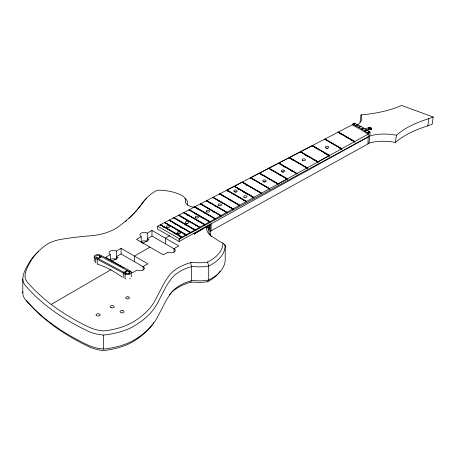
<?xml version="1.0" encoding="UTF-8"?>
<svg xmlns="http://www.w3.org/2000/svg" width="456" height="456" viewBox="0 0 456 456"><rect width="100%" height="100%" fill="white"/><g stroke="black" fill="none" stroke-linecap="round" stroke-linejoin="round"><path stroke-width="0.68" d="M194.495 234.441L194.535 233.033M211.037 230.821L211.236 223.782M209.845 231.483L367.969 143.931L368.277 133.414L364.652 130.946L366.487 129.863L363.894 128.199L361.836 129.418L361.648 128.934L363.489 127.948L360.861 126.437L358.798 127.691L358.558 127.167L360.4 126.175L357.823 124.841L355.851 126.107L355.617 125.662L357.458 124.676L355.024 123.565L353.047 124.881L352.921 124.459L354.774 123.462L354.118 123.183L352.277 124.169L352.933 124.448M366.168 130.524L368.59 129.225L368.636 127.674L371.053 127.919L371.56 128.546L371.321 129.248L371.56 128.546M371.332 128.928L371.053 129.436L371.503 128.752M193.105 229.379L194.917 230.428L194.929 229.972L190.688 232.321L190.38 232.936L190.391 232.48L186.327 234.732L186.31 235.188L186.014 235.353L186.031 234.897L182.126 237.057L181.813 237.679L181.83 237.223L160.318 224.791L157.628 226.193L157.542 229.037L179.128 241.515L370.01 135.905A32.365 15.128 7.9 0 1 396.424 135.238A130.986 61.229 7.9 0 1 426.075 119.58L433.2 117.032L432.197 124.237L425.072 126.785A130.986 61.229 7.9 0 0 395.42 142.443A32.365 15.128 7.9 0 0 369.012 143.104L367.969 143.931M160.307 225.247L160.318 224.791M186.031 234.897L164.644 222.534L160.626 224.631L160.609 225.087L182.109 237.513M190.391 232.48L169.136 220.197L164.952 222.38L164.935 222.836L186.31 235.188M169.125 220.653L169.136 220.197M194.929 229.972L173.81 217.763L169.444 220.037L169.427 220.493L190.676 232.771M173.81 217.763L173.793 218.219L174.112 217.603L178.678 215.226L199.66 227.356L199.642 227.812L199.95 227.191L204.584 224.631L204.573 225.082L203.347 224.375M178.661 215.682L178.678 215.226M204.584 224.631L183.751 212.587L178.98 215.067L178.969 215.523L199.323 227.293M179.128 241.515L179.214 238.67L181.83 237.223M183.751 212.587L183.734 213.037L184.042 212.884L204.869 224.922L204.881 224.466L209.731 221.781L209.72 222.237L210.016 222.072L210.028 221.616L215.118 218.8L215.101 219.256L215.397 219.091L215.414 218.635L220.761 215.677L220.75 216.133L221.046 215.967L221.057 215.511L226.683 212.399L226.666 212.855L226.963 212.69L226.98 212.234L232.908 208.951L232.896 209.407L233.193 209.247L233.204 208.791L239.457 205.325L239.446 205.781L239.753 205.166L246.354 201.512L246.343 201.968L246.633 201.803L246.65 201.347L253.633 197.482L253.616 197.938L251.193 196.542M184.042 212.884L184.053 212.428L189.046 209.823L209.731 221.781M189.046 209.823L189.035 210.279L189.337 210.119L210.016 222.072M189.337 210.119L189.354 209.663L194.592 206.933L215.118 218.8M194.581 207.389L194.592 206.933M220.761 215.677L200.401 203.906L194.9 206.779L194.883 207.229L215.397 219.091M194.917 230.428L195.225 229.807L199.66 227.356M200.401 203.906L200.389 204.362L200.697 204.202L221.046 215.967M200.697 204.202L200.708 203.752L206.5 200.731L226.683 212.399M206.5 200.731L206.488 201.187L206.79 201.028L226.963 212.69M206.79 201.028L206.802 200.572L212.912 197.391L232.908 208.951M212.895 197.847L212.912 197.391M239.457 205.325L219.655 193.88L213.214 197.237L213.203 197.687L233.193 209.247M219.655 193.88L219.638 194.336L219.946 194.176L239.742 205.622M219.946 194.176L219.957 193.72L226.752 190.18L246.354 201.512M228.576 191.697L226.74 190.636L227.059 190.021L234.236 186.276L253.633 197.482M246.65 201.347L227.059 190.021L234.247 186.282L234.23 186.732L234.538 186.578L234.549 186.122L242.13 182.149L261.311 193.236L261.294 193.692L261.601 193.07L269.428 188.744L269.41 189.2L269.724 188.579L278.017 183.985L278.006 184.441L278.314 183.825L287.12 178.951L287.109 179.407L287.417 178.786L296.776 173.605L296.759 174.061L297.055 173.896L297.073 173.445L307.013 167.939L306.996 168.395L305.155 167.329M269.428 188.744L250.486 177.794L242.455 182.001L242.438 182.457L242.136 182.617L242.147 182.161L234.549 186.122L253.924 197.323L261.311 193.236M250.504 177.806L250.492 178.262L250.8 178.102L269.707 189.035M250.8 178.102L250.811 177.646L259.339 173.189L278.017 183.985M253.616 197.938L253.924 197.323M259.339 173.65L259.356 173.2L250.811 177.646L269.724 188.579M268.709 168.771L269.029 168.156L278.65 163.128L296.776 173.605M278.65 163.596L278.662 163.14L269.029 168.156L287.417 178.786M289.19 158.101L289.207 157.651L307.025 167.95M300.35 152.281L300.361 151.825L317.872 161.943L317.849 162.393L318.157 161.772L329.357 155.587L329.34 156.037L326.889 154.624M306.996 168.395L307.31 167.779L317.86 161.937M341.538 148.838L329.654 155.422L329.637 155.878L312.48 145.96L312.497 145.504L324.74 139.131L341.538 148.838L341.527 149.294L341.835 148.673L354.568 141.628L354.551 142.084L353.337 141.377M354.568 141.628L338.158 132.143L325.042 138.972L325.031 139.422L341.823 149.129M338.147 132.599L338.158 132.143M338.46 131.983L338.449 132.439L354.848 141.919L354.865 141.463L368.26 134.047L352.26 124.801L338.46 131.983L354.865 141.463M365.108 131.163L366.949 130.177L370.118 132.428L369.012 143.104M211.362 236.601A19.027 10.984 0 0 1 208.928 230.052L206.83 226.603L206.699 227.122A21.267 12.278 0 0 0 210.433 235.359L219.382 241.372L222.938 243.156L222.864 244.416A44.734 25.827 0 0 1 209.635 261.009L206.921 262.206A27.685 15.983 0 0 1 195.544 262.593L190.768 262.588L187.935 263.465A45.269 26.14 0 0 0 168.304 276.735L166.183 279.83A98.188 56.692 0 0 0 163.499 284.265L155.627 299.432A93.799 54.156 0 0 1 133.175 321.953L128.102 324.655A57.69 33.305 0 0 1 105.644 330.72L102.583 330.868A29.839 17.225 0 0 1 89.296 327.271A234.35 135.301 0 0 1 55.25 307.429L50.297 303.747A234.629 135.46 0 0 1 28.956 283.934L27.901 282.862A25.547 14.746 0 0 1 25.103 275.002L25.342 273.799A68.155 39.347 0 0 1 28.751 264.799L30.928 260.821A89.239 51.522 0 0 1 43.793 246.645L48.114 243.629A31.242 18.04 0 0 1 61.007 239.366A207.292 119.677 0 0 1 90.704 235.769L93.383 235.507A42.801 24.715 0 0 0 118.645 226.524A180.228 104.053 0 0 0 143.879 201.33A53.563 30.928 0 0 1 156.248 190.699L157.138 190.22L158.819 190.203A34.747 20.064 0 0 1 181.294 195.196L183.38 196.428A11.976 6.914 0 0 1 185.438 200.361L185.415 201.848A10.38 5.991 0 0 0 194.626 207.235M360.382 126.209L360.639 126.7L360.861 126.437M360.029 122.077L361.032 114.872A106.544 49.801 7.9 0 0 401.588 105.444L433.2 117.032M395.42 142.443L396.424 135.238M427.774 125.976L428.777 118.771M357.453 124.687L357.692 125.115L357.823 124.841M366.949 130.177L366.487 129.886M207.799 226.045L208.928 230.052L210.125 224.7L208.808 225.178M354.762 123.468L354.985 123.929M371.492 129.019L371.497 128.33M169.375 294.855A45.269 26.14 0 0 1 187.94 283.062L190.768 282.178L191.406 280.651L191.406 266.652L190.768 262.588M363.489 127.948L363.677 128.427M190.768 282.178L195.544 282.19A27.685 15.983 0 0 0 206.921 281.802L207.571 281.688L208.7 280.047A46.968 27.121 0 0 0 225.213 259.344L225.213 245.351L222.938 243.156M368.989 127.583L368.625 128.045L370.694 127.931L371.554 128.774M368.984 127.897L369.4 127.543M98.188 258.586L97.179 259.219L97.179 263.83M98.388 258.689L101.431 256.779M124.043 272.312L127.087 270.402M124.249 272.42L123.24 273.053L123.24 277.664M193.207 233.512A34.519 19.933 0 0 0 194.421 233.768L205.81 226.968M51.203 304.42L111.07 269.673M149.921 247.129L134.457 256.101L134.457 261.698M169.638 235.684L165.368 238.163L165.368 243.76M141.206 236.653L136.498 239.377L163.265 254.83L167.979 252.111A4.286 2.474 0 0 0 174.038 252.111A4.286 2.474 0 0 0 174.038 248.611L178.752 245.892L151.979 230.434L147.271 233.158A4.286 2.474 0 0 0 141.206 233.158A4.286 2.474 0 0 0 141.206 236.653L141.206 242.256M129.931 271.371L132.354 272.768L137.068 270.049A4.286 2.474 0 0 0 143.127 270.049L143.127 266.549L147.841 263.83L121.068 248.377L116.36 251.096A4.286 2.474 0 0 0 110.301 251.096A4.286 2.474 0 0 0 110.301 254.596L105.587 257.315L121.438 266.469M174.494 249.033L151.979 236.031L147.271 238.756L148.941 239.719L142.882 243.219L141.765 242.575M143.583 266.971L121.068 253.975L116.36 256.694L118.03 257.657L111.971 261.157L110.301 260.194L110.301 254.596M194.421 233.768L210.125 224.7L210.381 235.718M369.394 127.811L369.844 127.56M204.573 225.082L204.869 224.922M329.34 156.037L329.637 155.878M354.551 142.084L354.848 141.919M179.197 239.24L368.169 136.891M312.48 145.96L312.183 146.119L312.195 145.663L329.357 155.587L318.168 161.777L300.664 151.666L300.664 152.127L318.14 162.228M353.257 124.739L355.024 123.565M367.24 132.656L369.081 131.67M367.405 132.907L369.246 131.915M367.439 132.935L369.28 131.944M367.507 132.975L369.514 131.989M368.277 133.414L370.118 132.428M207.571 281.688L209.635 280.6A44.734 25.827 0 0 0 220.117 271.28M268.726 168.315L259.658 173.041L259.646 173.497L277.698 183.928M364.72 129.139L368.636 127.674M367.143 130.536L371.059 129.071M369.839 127.788L370.289 127.634M370.283 127.828L370.7 127.754M370.694 127.931L371.321 128.296M353.183 124.551L355.617 125.662M224.124 244.849L225.213 245.351A46.968 27.121 0 0 1 208.7 266.047L208.7 280.047A29.919 17.277 0 0 1 193.994 280.543L191.406 280.651A43.063 24.863 0 0 0 170.379 294.012L169.273 295.682A96.096 55.478 0 0 0 165.631 301.445L157.776 316.584A96.034 55.444 0 0 1 131.488 341.533A59.924 34.599 0 0 1 103.592 349.068A32.068 18.514 0 0 1 87.883 345.067A236.607 136.6 0 0 1 53.512 325.031L48.507 321.315A236.607 136.6 0 0 1 26.995 301.348A27.782 16.04 0 0 1 22.874 291.703M96.427 257.651A2.252 1.3 0 0 0 100.149 256.979A2.252 1.3 0 0 0 97.282 255.457A2.252 1.3 0 0 0 96.427 257.651L126.004 273.355A2.252 1.3 0 0 0 129.721 272.682A2.252 1.3 0 0 0 126.853 271.155A2.252 1.3 0 0 0 126.004 273.355M95.424 258.284L124.995 273.982A3.739 2.155 0 0 0 130.273 273.856A3.739 2.155 0 0 0 130.057 270.807L100.48 255.109A3.739 2.155 0 0 0 95.201 255.235A3.739 2.155 0 0 0 95.424 258.284L95.424 262.895M358.558 127.167L355.982 125.827M359.02 127.429L361.648 128.934M122.653 267.165L123.867 267.866M339.971 133.654L341.185 134.355M345.437 136.811L346.651 137.518M347.871 138.219L349.085 138.92M350.909 139.975L352.123 140.676M325.042 138.972L341.835 148.673M339.726 148.257L340.923 148.947M312.497 145.504L329.654 155.422M315.86 148.246L317.085 148.952M324.438 153.205L325.664 153.911M305.178 155.069L306.985 156.117M307.321 167.785L289.492 157.48L289.497 157.947L307.293 168.235M291.031 159.167L292.877 160.233M297.073 173.445L278.952 162.969L278.958 163.436L297.055 173.896M282.874 166.035L284.686 167.084M290.723 170.572L291.931 171.268M269.017 168.612L286.79 178.889M279.75 175.15L280.976 175.862M285.268 178.342L286.493 179.048M261.145 174.699L262.354 175.395M268.977 179.219L270.18 179.915M242.427 181.99L261.601 193.07M243.037 182.805L261.59 193.526M245.727 184.691L246.924 185.387M234.538 186.578L253.912 197.779M237.867 188.835L239.075 189.536M243.316 191.987L244.53 192.688M245.738 193.39L246.952 194.091M227.042 190.477L246.633 201.803M243.276 200.195L244.501 200.902M219.957 193.72L239.753 205.166M229.841 200.235L231.044 200.925M213.214 197.237L233.204 208.791M217.746 200.651L218.954 201.352M206.802 200.572L226.98 212.234M209.543 202.954L210.769 203.661M215.05 206.135L216.269 206.847M200.708 203.752L221.057 215.511M212.963 211.63L214.16 212.325M194.9 206.779L215.414 218.635M196.388 208.438L197.596 209.133M204.237 212.975L205.445 213.67M189.354 209.663L210.028 221.616M194.507 213.442L195.727 214.149M199.984 216.611L201.199 217.312M202.418 218.014L203.632 218.72M207.89 221.183L209.11 221.884M184.053 212.428L204.881 224.466M186.8 214.81L188.026 215.517M197.83 221.188L199.055 221.895M178.98 215.067L199.95 227.191M185.854 219.843L187.057 220.533M174.112 217.603L195.225 229.807M174.705 218.407L195.214 230.263M185.261 224.848L187.068 225.891M169.444 220.037L190.688 232.321M173.981 223.457L175.195 224.164M179.447 226.621L180.661 227.322M181.876 228.023L183.09 228.724M164.952 222.38L186.327 234.732M178.074 230.759L179.293 231.466M183.574 233.939L184.794 234.646M160.626 224.631L182.126 237.057M162.763 226.666L163.995 227.379M173.827 233.062L175.668 234.127M179.356 236.259L181.197 237.325M157.628 226.193L179.214 238.67M362.053 129.19L364.646 130.849M371.327 128.119L371.492 128.524M207.571 262.097L208.7 266.047A29.919 17.277 0 0 1 193.994 266.549L191.406 266.652A43.063 24.863 0 0 0 170.379 280.018L169.273 281.683A96.096 55.478 0 0 0 165.631 287.451L157.776 302.584A96.034 55.444 0 0 1 131.488 327.539A59.924 34.599 0 0 1 103.592 335.075A32.068 18.514 0 0 1 87.883 331.073A236.607 136.6 0 0 1 53.512 311.038L48.507 307.315A236.607 136.6 0 0 1 26.995 287.354A27.782 16.04 0 0 1 23.119 276.456A70.327 40.601 0 0 1 27.149 266.361A91.474 52.81 0 0 1 38.737 251.376M208.768 225.486L208.928 230.052M174.038 248.611L174.038 252.111M151.979 230.434L151.979 236.031M147.271 233.158L147.271 240.853M131.26 272.306L131.26 276.917M129.048 274.079L129.048 271.44L99.476 255.742L99.476 257.72M125.867 271.519L125.867 274.153M124.995 273.982L124.995 278.599A3.739 2.155 0 0 0 125.793 278.918M121.068 248.377L121.068 253.975M116.36 251.096L116.36 259.492M103.592 335.075L103.592 349.068M94.221 256.785L94.221 261.396M22.8 278.969L22.8 292.963M327.756 148.348A1.716 0.958 1.7 0 1 326.445 148.32M283.621 172.049A1.716 0.958 1.7 0 1 282.31 172.02M236.134 192.067A1.716 0.958 1.7 0 1 234.823 192.039M187.564 223.622A1.716 0.958 1.7 0 1 187.245 223.668M186.578 223.657A1.716 0.958 1.7 0 1 186.253 223.594M179.402 234.025A1.716 0.958 1.7 0 1 178.091 233.996M265.124 181.978A1.716 0.958 1.7 0 1 263.813 181.95M361.032 114.872A29.686 13.88 7.9 0 1 357.361 124.961M368.59 129.225A1.716 0.952 1.6 0 1 371.019 129.27M26.34 300.322A25.547 14.746 0 0 0 27.901 302.453L28.956 303.525A234.629 135.46 0 0 0 50.297 323.338L55.25 327.02A234.35 135.301 0 0 0 89.296 346.868A29.839 17.225 0 0 0 102.583 350.464L105.644 350.311A57.69 33.305 0 0 0 128.102 344.246L133.175 341.544A93.799 54.156 0 0 0 150.919 326.405M153.661 322.517A93.799 54.156 0 0 1 153.028 323.503M152.355 324.478A93.799 54.156 0 0 1 151.295 325.926M138.584 337.685A39.073 22.561 0 0 1 137.387 338.477M185.233 198.502A14.21 8.202 0 0 1 187.633 203.724A8.134 4.697 0 0 0 187.895 205.314M145.561 199.261A55.757 32.188 0 0 0 141.816 203.627A178.017 102.777 0 0 1 128.746 218.646M145.926 198.907A55.757 32.188 0 0 1 146.672 198.223M126.54 220.681A178.017 102.777 0 0 1 125.634 221.491M143.127 266.549A4.286 2.474 0 0 1 143.127 270.049M110.301 259.492A4.286 2.474 0 0 1 115.938 259.282M141.206 241.555A4.286 2.474 0 0 1 147.271 241.555M130.273 278.468A3.739 2.155 0 0 1 129.527 278.833M97.179 264.052A92.272 55.455 57.9 0 1 122.168 277.094M287.137 178.963L278.314 183.825L259.635 173.029L268.709 168.31L287.137 178.963M289.195 157.639L278.952 162.969L289.207 157.651M300.361 151.825L289.492 157.48L300.361 151.825M312.195 145.663L300.664 151.666L312.195 145.663M128.045 296.81L127.56 296.77A1.852 1.072 0 0 0 125.725 297.705A1.852 1.072 0 0 0 127.081 298.88L127.56 298.914A1.852 1.072 0 0 0 129.401 297.985A1.852 1.072 0 0 0 128.045 296.81M122.561 310.57L122.043 310.536A2.006 1.157 0 0 0 120.036 311.693L120.105 311.989A2.006 1.157 0 0 0 121.524 312.81L122.043 312.85A2.006 1.157 0 0 0 124.049 311.693L123.981 311.391A2.006 1.157 0 0 0 122.561 310.57M100.052 314.879L99.984 314.577A1.995 1.151 0 0 0 97.801 313.739A1.995 1.151 0 0 0 96.068 314.879L96.13 315.176A1.995 1.151 0 0 0 98.319 316.019A1.995 1.151 0 0 0 100.052 314.879M166.833 227.362A1.716 0.958 1.7 0 0 169.655 226.9A1.716 0.958 1.7 0 0 167.437 225.754A1.716 0.958 1.7 0 0 166.833 227.362M325.977 147.921A1.716 0.958 1.7 0 0 328.787 147.442A1.716 0.958 1.7 0 0 326.559 146.308A1.716 0.958 1.7 0 0 325.977 147.921M302.636 160.455A1.716 0.958 1.7 0 0 305.446 159.982A1.716 0.958 1.7 0 0 303.212 158.842A1.716 0.958 1.7 0 0 302.636 160.455M281.842 171.616A1.716 0.958 1.7 0 0 284.652 171.142A1.716 0.958 1.7 0 0 282.418 170.008A1.716 0.958 1.7 0 0 281.842 171.616M263.346 181.551A1.716 0.958 1.7 0 0 266.156 181.072A1.716 0.958 1.7 0 0 263.927 179.938A1.716 0.958 1.7 0 0 263.346 181.551M234.355 191.64A1.716 0.958 1.7 0 0 237.166 191.167A1.716 0.958 1.7 0 0 234.931 190.027A1.716 0.958 1.7 0 0 234.355 191.64M244.177 197.317A1.716 0.958 1.7 0 0 246.987 196.844A1.716 0.958 1.7 0 0 244.758 195.709A1.716 0.958 1.7 0 0 244.177 197.317M218.772 205.485A1.716 0.958 1.7 0 0 221.582 205.012A1.716 0.958 1.7 0 0 219.347 203.872A1.716 0.958 1.7 0 0 218.772 205.485M185.786 223.195A1.716 0.958 1.7 0 0 188.596 222.722A1.716 0.958 1.7 0 0 186.367 221.582A1.716 0.958 1.7 0 0 185.786 223.195M177.623 233.597A1.716 0.958 1.7 0 0 180.433 233.119A1.716 0.958 1.7 0 0 178.199 231.984A1.716 0.958 1.7 0 0 177.623 233.597M206.739 211.943A1.716 0.958 1.7 0 0 209.549 211.47A1.716 0.958 1.7 0 0 207.32 210.336A1.716 0.958 1.7 0 0 206.739 211.943M195.801 217.82A1.716 0.958 1.7 0 0 198.611 217.347A1.716 0.958 1.7 0 0 196.376 216.207A1.716 0.958 1.7 0 0 195.801 217.82M111.15 307.743A2.006 1.157 0 0 0 114.16 306.74A2.006 1.157 0 0 0 111.15 305.737A2.006 1.157 0 0 0 111.15 307.743"/></g></svg>
